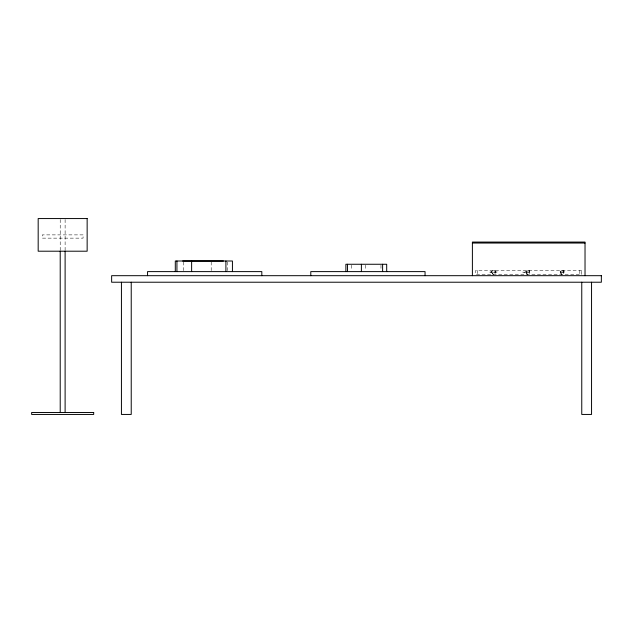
<?xml version="1.0" encoding="UTF-8"?>
<svg xmlns="http://www.w3.org/2000/svg" width="633" height="633" viewBox="0 0 633 633"><rect width="100%" height="100%" fill="white"/><g stroke="black" fill="none" stroke-linecap="round" stroke-linejoin="round"><path stroke-width="0.47" stroke-dasharray="3.17 2.37" d="M579.804 270.465L579.804 274.382M563.639 271.937L563.639 272.586M560.703 271.937L560.703 272.586M527.242 271.937L527.242 272.586M524.298 271.937L524.298 272.586M495.576 271.937L495.576 272.586M491.651 271.937L491.651 272.586M477.614 270.465L477.614 274.382M380.979 265.18L380.979 270.695M365.47 265.18L365.47 270.695M351.6 265.18L351.6 270.695M227.532 261.967L227.532 270.647M211.208 261.967L211.208 270.647M183.459 261.967L183.459 270.647M65.112 219.54L65.112 250.059M60.214 219.54L60.214 250.059M491.564 271.715C494.452 280.933 498.677 265.172 491.564 271.715M491.881 271.794C494.326 279.596 497.894 266.264 491.881 271.794M525.841 271.715C528.737 280.933 532.954 265.172 525.841 271.715M526.158 271.794C528.602 279.596 532.179 266.264 526.158 271.794M560.126 271.715C563.014 280.933 567.239 265.172 560.126 271.715M560.442 271.794C562.887 279.596 566.456 266.264 560.442 271.794M83.073 234.883L42.261 234.883L42.261 238.143L83.073 238.143L83.073 234.883M581.759 270.465L475.66 270.465L475.66 274.382L581.759 274.382L581.759 270.465M497.206 271.937L490.021 271.937L490.021 272.586L497.206 272.586L497.206 271.937M528.547 271.937L522.993 271.937L522.993 272.586L528.547 272.586L528.547 271.937M564.296 271.937L560.055 271.937L560.055 272.586L564.296 272.586L564.296 271.937"/><path stroke-width="0.95" d="M472.392 243.04L585.027 243.04M591.554 282.223L591.554 414.441L581.759 414.441L581.759 282.223M585.027 275.687L585.027 242.067L472.392 242.067L472.392 275.687M425.052 275.687L425.052 271.612L310.787 271.612L310.787 275.687M386.692 271.612L386.692 264.262L345.879 264.262L345.879 271.612M382.609 264.262L382.609 271.612M361.388 264.262L361.388 271.612M347.517 264.262L347.517 271.612M261.817 275.687L261.817 271.612L147.552 271.612L147.552 275.687M232.43 271.612L232.43 261.002L175.301 261.002L175.301 271.612M225.902 261.002L225.902 271.612M223.457 261.002L182.644 261.002M191.625 261.002L191.625 271.612M176.931 261.002L176.931 271.612M131.229 282.223L131.229 414.441L121.433 414.441L121.433 282.223M65.112 251.04L65.112 412.487M60.214 251.04L60.214 412.487M87.148 218.559L38.178 218.559L38.178 251.206L87.148 251.206L87.148 218.559M601.35 275.687L111.637 275.687L111.637 282.223L601.35 282.223L601.35 275.687M93.684 412.487L31.65 412.487L31.65 414.441L93.684 414.441L93.684 412.487"/></g></svg>
